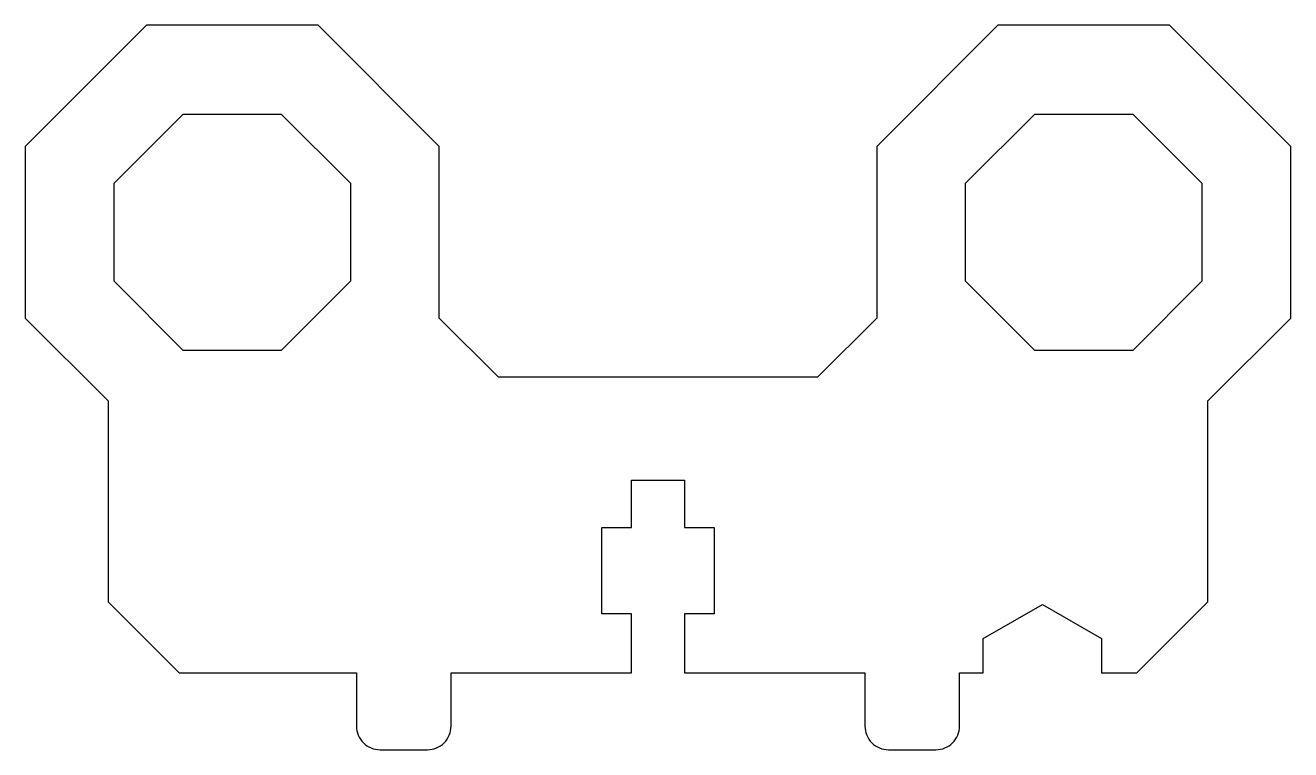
# Model space of a CAD drawing. Header units: millimetres. Extents: x -13 to 94, y -7 to 55.
import ezdxf

# ---------------------------------------------------------------- set-up
doc = ezdxf.new("R2010")
doc.units = ezdxf.units.MM

msp = doc.modelspace()

# ---------------------------------------------------------------- linework, layer by layer
msp.add_lwpolyline([(78, 2.89), (78, 0), (81, 0), (87, 6), (87, 23), (94, 30), (94, 44.5), (83.75, 54.75), (69.25, 54.75), (59, 44.5), (59, 30), (54, 25), (27, 25), (22, 30), (22, 44.5), (11.75, 54.75), (-2.75, 54.75), (-13, 44.5), (-13, 30), (-6, 23), (-6, 6), (0, 0), (15, 0), (15, -4.5, 0.414214), (17, -6.5), (21, -6.5, 0.414214), (23, -4.5), (23, 0), (38.25, 0), (38.25, 5), (35.75, 5), (35.75, 12.3), (38.25, 12.3), (38.25, 16.3), (42.75, 16.3), (42.75, 12.3), (45.25, 12.3), (45.25, 5), (42.75, 5), (42.75, 0), (58, 0), (58, -4.5, 0.414214), (60, -6.5), (64, -6.5, 0.414214), (66, -4.5), (66, 0), (68, 0), (68, 2.89), (73, 5.77)], format="xyb", close=True)
for points in [[(0.36, 27.25), (-5.5, 33.11), (-5.5, 41.39), (0.36, 47.25), (8.64, 47.25), (14.5, 41.39), (14.5, 33.11), (8.64, 27.25)], [(72.36, 27.25), (66.5, 33.11), (66.5, 41.39), (72.36, 47.25), (80.64, 47.25), (86.5, 41.39), (86.5, 33.11), (80.64, 27.25)]]:
    msp.add_lwpolyline(points, close=True)

doc.saveas('drawing.dxf')
